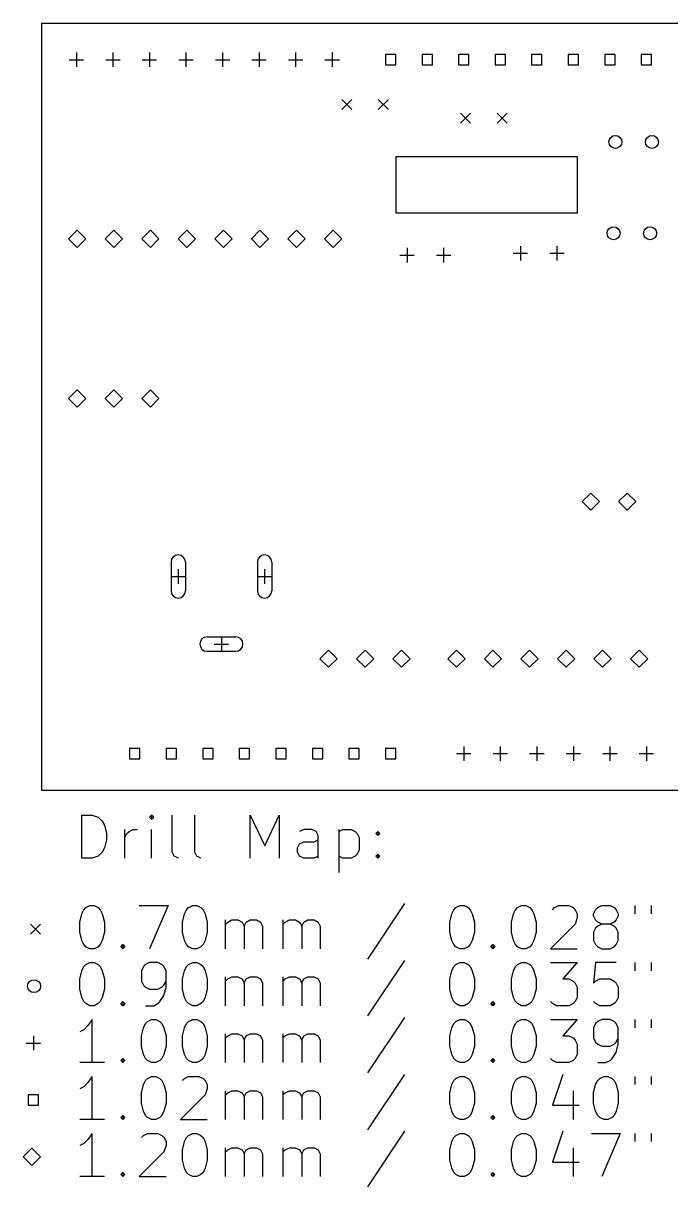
# Model space of a CAD drawing. Extents: x 123.6 to 222.8, y -149.7 to -68.3.
# Drawn here: x 123.6 to 168.6, y -149.3 to -68.3 of the extents above; entities that cross this region are included whole.
import ezdxf

# ---------------------------------------------------------------- set-up
doc = ezdxf.new("R2010")
doc.units = 0
doc.layers.add('BLACK', color=7, linetype='CONTINUOUS')

msp = doc.modelspace()

# ---------------------------------------------------------------- linework, layer by layer
at = {"layer": 'BLACK', "linetype": 'CONTINUOUS'}
for p, q in [((124.841, -68.326), (222.758, -68.326)), ((124.841, -68.326), (124.841, -121.666)), ((127.254, -70.366), (127.254, -71.366)), ((129.794, -70.366), (129.794, -71.366)), ((132.334, -70.366), (132.334, -71.366)), ((134.874, -70.366), (134.874, -71.366)), ((137.414, -70.366), (137.414, -71.366)), ((139.954, -70.366), (139.954, -71.366)), ((142.494, -70.366), (142.494, -71.366)), ((145.034, -70.366), (145.034, -71.366)), ((126.754, -70.866), (127.754, -70.866)), ((129.294, -70.866), (130.294, -70.866)), ((131.834, -70.866), (132.834, -70.866)), ((134.374, -70.866), (135.374, -70.866)), ((136.914, -70.866), (137.914, -70.866)), ((139.454, -70.866), (140.454, -70.866)), ((141.994, -70.866), (142.994, -70.866)), ((144.534, -70.866), (145.534, -70.866)), ((149.457, -70.5068), (148.739, -70.5068)), ((148.739, -70.5068), (148.739, -71.2252)), ((149.457, -71.2252), (149.457, -70.5068)), ((151.997, -70.5068), (151.279, -70.5068)), ((151.279, -70.5068), (151.279, -71.2252)), ((151.997, -71.2252), (151.997, -70.5068)), ((154.537, -70.5068), (153.819, -70.5068)), ((153.819, -70.5068), (153.819, -71.2252)), ((154.537, -71.2252), (154.537, -70.5068)), ((157.077, -70.5068), (156.359, -70.5068)), ((156.359, -70.5068), (156.359, -71.2252)), ((157.077, -71.2252), (157.077, -70.5068)), ((159.617, -70.5068), (158.899, -70.5068)), ((158.899, -70.5068), (158.899, -71.2252)), ((159.617, -71.2252), (159.617, -70.5068)), ((162.157, -70.5068), (161.439, -70.5068)), ((161.439, -70.5068), (161.439, -71.2252)), ((162.157, -71.2252), (162.157, -70.5068)), ((164.697, -70.5068), (163.979, -70.5068)), ((163.979, -70.5068), (163.979, -71.2252)), ((164.697, -71.2252), (164.697, -70.5068)), ((167.237, -70.5068), (166.519, -70.5068)), ((166.519, -70.5068), (166.519, -71.2252)), ((167.237, -71.2252), (167.237, -70.5068)), ((148.739, -71.2252), (149.457, -71.2252)), ((151.279, -71.2252), (151.997, -71.2252)), ((153.819, -71.2252), (154.537, -71.2252)), ((156.359, -71.2252), (157.077, -71.2252)), ((158.899, -71.2252), (159.617, -71.2252)), ((161.439, -71.2252), (162.157, -71.2252)), ((163.979, -71.2252), (164.697, -71.2252)), ((166.519, -71.2252), (167.237, -71.2252)), ((145.7, -73.6275), (146.4, -74.3275)), ((146.4, -73.6275), (145.7, -74.3275)), ((148.24, -73.6275), (148.94, -74.3275)), ((148.94, -73.6275), (148.24, -74.3275)), ((153.955, -74.58), (154.655, -75.28)), ((154.655, -74.58), (153.955, -75.28)), ((156.495, -74.58), (157.195, -75.28)), ((157.195, -74.58), (156.495, -75.28)), ((149.479, -77.597), (149.606, -77.597)), ((149.479, -81.534), (149.479, -77.597)), ((149.606, -77.597), (162.052, -77.597)), ((162.052, -77.597), (162.052, -81.534)), ((162.052, -81.534), (149.479, -81.534)), ((127.318, -82.712), (126.718, -83.312)), ((126.718, -83.312), (127.318, -83.912)), ((127.918, -83.312), (127.318, -82.712)), ((127.318, -83.912), (127.918, -83.312)), ((129.858, -82.712), (129.258, -83.312)), ((129.258, -83.312), (129.858, -83.912)), ((130.458, -83.312), (129.858, -82.712)), ((129.858, -83.912), (130.458, -83.312)), ((132.398, -82.712), (131.798, -83.312)), ((131.798, -83.312), (132.398, -83.912)), ((132.998, -83.312), (132.398, -82.712)), ((132.398, -83.912), (132.998, -83.312)), ((134.938, -82.712), (134.338, -83.312)), ((134.338, -83.312), (134.938, -83.912)), ((135.538, -83.312), (134.938, -82.712)), ((134.938, -83.912), (135.538, -83.312)), ((137.478, -82.712), (136.878, -83.312)), ((136.878, -83.312), (137.478, -83.912)), ((138.078, -83.312), (137.478, -82.712)), ((137.478, -83.912), (138.078, -83.312)), ((140.018, -82.712), (139.418, -83.312)), ((139.418, -83.312), (140.018, -83.912)), ((140.618, -83.312), (140.018, -82.712)), ((140.018, -83.912), (140.618, -83.312)), ((142.558, -82.712), (141.958, -83.312)), ((141.958, -83.312), (142.558, -83.912)), ((143.158, -83.312), (142.558, -82.712)), ((142.558, -83.912), (143.158, -83.312)), ((145.098, -82.712), (144.498, -83.312)), ((144.498, -83.312), (145.098, -83.912)), ((145.698, -83.312), (145.098, -82.712)), ((145.098, -83.912), (145.698, -83.312)), ((150.241, -83.955), (150.241, -84.955)), ((152.781, -83.955), (152.781, -84.955)), ((158.115, -83.828), (158.115, -84.828)), ((160.655, -83.828), (160.655, -84.828)), ((149.741, -84.455), (150.741, -84.455)), ((152.281, -84.455), (153.281, -84.455)), ((157.615, -84.328), (158.615, -84.328)), ((160.155, -84.328), (161.155, -84.328)), ((127.318, -93.8245), (126.718, -94.4245)), ((127.918, -94.4245), (127.318, -93.8245)), ((129.858, -93.8245), (129.258, -94.4245)), ((130.458, -94.4245), (129.858, -93.8245)), ((132.398, -93.8245), (131.798, -94.4245)), ((132.998, -94.4245), (132.398, -93.8245)), ((126.718, -94.4245), (127.318, -95.0245)), ((127.318, -95.0245), (127.918, -94.4245)), ((129.258, -94.4245), (129.858, -95.0245)), ((129.858, -95.0245), (130.458, -94.4245)), ((131.798, -94.4245), (132.398, -95.0245)), ((132.398, -95.0245), (132.998, -94.4245)), ((163.004, -101), (162.404, -101.6)), ((163.604, -101.6), (163.004, -101)), ((165.544, -101), (164.944, -101.6)), ((166.144, -101.6), (165.544, -101)), ((162.404, -101.6), (163.004, -102.2)), ((163.004, -102.2), (163.604, -101.6)), ((164.944, -101.6), (165.544, -102.2)), ((165.544, -102.2), (166.144, -101.6)), ((133.835, -105.807), (133.835, -107.807)), ((134.835, -105.807), (134.835, -107.807)), ((139.835, -105.807), (139.835, -107.807)), ((140.835, -105.807), (140.835, -107.807)), ((133.835, -106.807), (134.835, -106.807)), ((134.335, -106.307), (134.335, -107.307)), ((139.835, -106.807), (140.835, -106.807)), ((140.335, -106.307), (140.335, -107.307)), ((136.335, -111.007), (138.335, -111.007)), ((136.835, -111.507), (137.835, -111.507)), ((137.335, -111.007), (137.335, -112.007)), ((136.335, -112.007), (138.335, -112.007)), ((144.78, -111.922), (144.18, -112.522)), ((145.38, -112.522), (144.78, -111.922)), ((147.32, -111.922), (146.72, -112.522)), ((147.92, -112.522), (147.32, -111.922)), ((149.86, -111.922), (149.26, -112.522)), ((150.46, -112.522), (149.86, -111.922)), ((153.67, -111.922), (153.07, -112.522)), ((154.27, -112.522), (153.67, -111.922)), ((156.21, -111.922), (155.61, -112.522)), ((156.81, -112.522), (156.21, -111.922)), ((158.75, -111.922), (158.15, -112.522)), ((159.35, -112.522), (158.75, -111.922)), ((161.29, -111.922), (160.69, -112.522)), ((161.89, -112.522), (161.29, -111.922)), ((163.83, -111.922), (163.23, -112.522)), ((164.43, -112.522), (163.83, -111.922)), ((166.37, -111.922), (165.77, -112.522)), ((166.97, -112.522), (166.37, -111.922)), ((144.18, -112.522), (144.78, -113.122)), ((144.78, -113.122), (145.38, -112.522)), ((146.72, -112.522), (147.32, -113.122)), ((147.32, -113.122), (147.92, -112.522)), ((149.26, -112.522), (149.86, -113.122)), ((149.86, -113.122), (150.46, -112.522)), ((153.07, -112.522), (153.67, -113.122)), ((153.67, -113.122), (154.27, -112.522)), ((155.61, -112.522), (156.21, -113.122)), ((156.21, -113.122), (156.81, -112.522)), ((158.15, -112.522), (158.75, -113.122)), ((158.75, -113.122), (159.35, -112.522)), ((160.69, -112.522), (161.29, -113.122)), ((161.29, -113.122), (161.89, -112.522)), ((163.23, -112.522), (163.83, -113.122)), ((163.83, -113.122), (164.43, -112.522)), ((165.77, -112.522), (166.37, -113.122)), ((166.37, -113.122), (166.97, -112.522)), ((131.677, -118.767), (130.959, -118.767)), ((130.959, -118.767), (130.959, -119.485)), ((131.677, -119.485), (131.677, -118.767)), ((134.217, -118.767), (133.499, -118.767)), ((133.499, -118.767), (133.499, -119.485)), ((134.217, -119.485), (134.217, -118.767)), ((136.757, -118.767), (136.039, -118.767)), ((136.039, -118.767), (136.039, -119.485)), ((136.757, -119.485), (136.757, -118.767)), ((139.297, -118.767), (138.579, -118.767)), ((138.579, -118.767), (138.579, -119.485)), ((139.297, -119.485), (139.297, -118.767)), ((141.837, -118.767), (141.119, -118.767)), ((141.119, -118.767), (141.119, -119.485)), ((141.837, -119.485), (141.837, -118.767)), ((144.377, -118.767), (143.659, -118.767)), ((143.659, -118.767), (143.659, -119.485)), ((144.377, -119.485), (144.377, -118.767)), ((146.917, -118.767), (146.199, -118.767)), ((146.199, -118.767), (146.199, -119.485)), ((146.917, -119.485), (146.917, -118.767)), ((149.457, -118.767), (148.739, -118.767)), ((148.739, -118.767), (148.739, -119.485)), ((149.457, -119.485), (149.457, -118.767)), ((154.178, -118.626), (154.178, -119.626)), ((156.718, -118.626), (156.718, -119.626)), ((159.258, -118.626), (159.258, -119.626)), ((161.798, -118.626), (161.798, -119.626)), ((164.338, -118.626), (164.338, -119.626)), ((166.878, -118.626), (166.878, -119.626)), ((130.959, -119.485), (131.677, -119.485)), ((133.499, -119.485), (134.217, -119.485)), ((136.039, -119.485), (136.757, -119.485)), ((138.579, -119.485), (139.297, -119.485)), ((141.119, -119.485), (141.837, -119.485)), ((143.659, -119.485), (144.377, -119.485)), ((146.199, -119.485), (146.917, -119.485)), ((148.739, -119.485), (149.457, -119.485)), ((153.678, -119.126), (154.678, -119.126)), ((156.218, -119.126), (157.218, -119.126)), ((158.758, -119.126), (159.758, -119.126)), ((161.298, -119.126), (162.298, -119.126)), ((163.838, -119.126), (164.838, -119.126)), ((166.378, -119.126), (167.378, -119.126)), ((124.841, -121.666), (222.631, -121.666)), ((127.63, -126.398), (127.63, -123.398)), ((127.63, -123.398), (128.345, -123.398)), ((128.345, -123.398), (128.773, -123.541)), ((128.773, -123.541), (129.059, -123.827)), ((132.487, -123.398), (132.345, -123.541)), ((132.345, -123.541), (132.487, -123.684)), ((132.63, -123.541), (132.487, -123.398)), ((132.487, -123.398), (132.487, -123.684)), ((132.487, -123.684), (132.63, -123.541)), ((133.916, -125.97), (133.916, -123.398)), ((135.487, -125.97), (135.487, -123.398)), ((139.345, -126.398), (139.345, -123.398)), ((139.345, -123.398), (140.345, -125.541)), ((140.345, -125.541), (141.345, -123.398)), ((141.345, -123.398), (141.345, -126.398)), ((129.059, -123.827), (129.202, -124.112)), ((129.202, -124.112), (129.345, -124.684)), ((130.63, -126.398), (130.63, -124.398)), ((130.773, -124.684), (130.916, -124.541)), ((130.916, -124.541), (131.202, -124.398)), ((131.202, -124.398), (131.487, -124.398)), ((132.487, -126.398), (132.487, -124.398)), ((143.059, -124.398), (142.773, -124.541)), ((143.63, -124.398), (143.059, -124.398)), ((143.916, -124.541), (143.63, -124.398)), ((144.059, -124.827), (143.916, -124.541)), ((145.487, -124.398), (145.487, -127.398)), ((145.487, -124.541), (145.773, -124.398)), ((145.773, -124.398), (146.345, -124.398)), ((146.345, -124.398), (146.63, -124.541)), ((146.63, -124.541), (146.773, -124.684)), ((148.059, -124.684), (148.202, -124.541)), ((148.202, -124.541), (148.345, -124.684)), ((148.202, -124.541), (148.202, -124.827)), ((129.345, -125.112), (129.202, -125.684)), ((129.345, -124.684), (129.345, -125.112)), ((130.63, -124.97), (130.773, -124.684)), ((142.63, -125.684), (142.773, -125.398)), ((142.773, -125.398), (143.059, -125.255)), ((143.059, -125.255), (143.773, -125.255)), ((143.773, -125.255), (144.059, -125.112)), ((144.059, -126.398), (144.059, -124.827)), ((146.773, -124.684), (146.916, -124.97)), ((146.916, -124.97), (146.916, -125.827)), ((148.202, -124.827), (148.059, -124.684)), ((148.345, -124.684), (148.202, -124.827)), ((129.059, -125.97), (128.773, -126.255)), ((129.202, -125.684), (129.059, -125.97)), ((134.059, -126.255), (133.916, -125.97)), ((135.63, -126.255), (135.487, -125.97)), ((142.63, -125.97), (142.63, -125.684)), ((142.773, -126.255), (142.63, -125.97)), ((146.773, -126.112), (146.63, -126.255)), ((146.916, -125.827), (146.773, -126.112)), ((148.059, -126.255), (148.202, -126.112)), ((148.202, -126.112), (148.345, -126.255)), ((148.202, -126.112), (148.202, -126.398)), ((128.345, -126.398), (127.63, -126.398)), ((128.773, -126.255), (128.345, -126.398)), ((134.345, -126.398), (134.059, -126.255)), ((135.916, -126.398), (135.63, -126.255)), ((143.059, -126.398), (142.773, -126.255)), ((143.773, -126.398), (143.059, -126.398)), ((144.059, -126.255), (143.773, -126.398)), ((145.773, -126.398), (145.487, -126.255)), ((146.345, -126.398), (145.773, -126.398)), ((146.63, -126.255), (146.345, -126.398)), ((148.202, -126.398), (148.059, -126.255)), ((148.345, -126.255), (148.202, -126.398)), ((127.487, -130.841), (127.63, -130.27)), ((127.63, -130.27), (127.773, -129.984)), ((127.773, -129.984), (127.916, -129.841)), ((127.916, -129.841), (128.202, -129.698)), ((128.202, -129.698), (128.487, -129.698)), ((128.487, -129.698), (128.773, -129.841)), ((128.773, -129.841), (128.916, -129.984)), ((128.916, -129.984), (129.059, -130.27)), ((129.059, -130.27), (129.202, -130.841)), ((131.63, -129.698), (133.63, -129.698)), ((133.63, -129.698), (132.345, -132.698)), ((134.63, -130.841), (134.773, -130.27)), ((134.773, -130.27), (134.916, -129.984)), ((134.916, -129.984), (135.059, -129.841)), ((135.059, -129.841), (135.345, -129.698)), ((135.345, -129.698), (135.63, -129.698)), ((135.63, -129.698), (135.916, -129.841)), ((135.916, -129.841), (136.059, -129.984)), ((136.059, -129.984), (136.202, -130.27)), ((136.202, -130.27), (136.345, -130.841)), ((150.059, -129.555), (147.487, -133.412)), ((153.202, -130.841), (153.345, -130.27)), ((153.345, -130.27), (153.487, -129.984)), ((153.487, -129.984), (153.63, -129.841)), ((153.63, -129.841), (153.916, -129.698)), ((153.916, -129.698), (154.202, -129.698)), ((154.202, -129.698), (154.487, -129.841)), ((154.487, -129.841), (154.63, -129.984)), ((154.63, -129.984), (154.773, -130.27)), ((154.773, -130.27), (154.916, -130.841)), ((157.487, -130.841), (157.63, -130.27)), ((157.63, -130.27), (157.773, -129.984)), ((157.773, -129.984), (157.916, -129.841)), ((157.916, -129.841), (158.202, -129.698)), ((158.202, -129.698), (158.487, -129.698)), ((158.487, -129.698), (158.773, -129.841)), ((158.773, -129.841), (158.916, -129.984)), ((158.916, -129.984), (159.059, -130.27)), ((159.059, -130.27), (159.202, -130.841)), ((160.345, -129.984), (160.487, -129.841)), ((160.487, -129.841), (160.773, -129.698)), ((160.773, -129.698), (161.487, -129.698)), ((161.487, -129.698), (161.773, -129.841)), ((161.773, -129.841), (161.916, -129.984)), ((161.916, -129.984), (162.059, -130.27)), ((162.059, -130.27), (162.059, -130.555)), ((163.202, -130.27), (163.345, -129.984)), ((163.202, -130.412), (163.202, -130.27)), ((163.345, -129.984), (163.487, -129.841)), ((163.487, -129.841), (163.773, -129.698)), ((163.773, -129.698), (164.345, -129.698)), ((164.345, -129.698), (164.63, -129.841)), ((164.63, -129.841), (164.773, -129.984)), ((164.773, -129.984), (164.916, -130.27)), ((164.916, -130.27), (164.916, -130.412)), ((166.059, -129.698), (166.059, -130.27)), ((167.202, -129.698), (167.202, -130.27)), ((124.066, -130.991), (124.766, -131.691)), ((124.766, -130.991), (124.066, -131.691)), ((127.487, -131.555), (127.487, -130.841)), ((129.202, -130.841), (129.202, -131.555)), ((134.63, -131.555), (134.63, -130.841)), ((136.345, -130.841), (136.345, -131.555)), ((137.63, -132.698), (137.63, -130.698)), ((137.63, -130.984), (137.773, -130.841)), ((137.773, -130.841), (138.059, -130.698)), ((138.059, -130.698), (138.487, -130.698)), ((138.487, -130.698), (138.773, -130.841)), ((138.773, -130.841), (138.916, -131.127)), ((138.916, -131.127), (139.059, -130.841)), ((139.059, -130.841), (139.345, -130.698)), ((139.345, -130.698), (139.773, -130.698)), ((139.773, -130.698), (140.059, -130.841)), ((140.059, -130.841), (140.202, -131.127)), ((141.63, -132.698), (141.63, -130.698)), ((141.63, -130.984), (141.773, -130.841)), ((141.773, -130.841), (142.059, -130.698)), ((142.059, -130.698), (142.487, -130.698)), ((142.487, -130.698), (142.773, -130.841)), ((142.773, -130.841), (142.916, -131.127)), ((142.916, -131.127), (143.059, -130.841)), ((143.059, -130.841), (143.345, -130.698)), ((143.345, -130.698), (143.773, -130.698)), ((143.773, -130.698), (144.059, -130.841)), ((144.059, -130.841), (144.202, -131.127)), ((153.202, -131.555), (153.202, -130.841)), ((154.916, -130.841), (154.916, -131.555)), ((157.487, -131.555), (157.487, -130.841)), ((159.202, -130.841), (159.202, -131.555)), ((161.916, -130.984), (160.202, -132.698)), ((162.059, -130.555), (161.916, -130.984)), ((163.345, -130.698), (163.202, -130.412)), ((163.487, -130.841), (163.345, -130.698)), ((163.773, -130.984), (163.487, -130.841)), ((163.773, -130.984), (163.487, -131.127)), ((164.345, -130.984), (163.773, -130.984)), ((164.63, -130.841), (164.345, -130.984)), ((164.63, -131.127), (164.345, -130.984)), ((164.773, -130.698), (164.63, -130.841)), ((164.916, -130.412), (164.773, -130.698)), ((127.63, -132.127), (127.487, -131.555)), ((129.202, -131.555), (129.059, -132.127)), ((134.773, -132.127), (134.63, -131.555)), ((136.345, -131.555), (136.202, -132.127)), ((138.916, -131.127), (138.916, -132.698)), ((140.202, -131.127), (140.202, -132.698)), ((142.916, -131.127), (142.916, -132.698)), ((144.202, -131.127), (144.202, -132.698)), ((153.345, -132.127), (153.202, -131.555)), ((154.916, -131.555), (154.773, -132.127)), ((157.63, -132.127), (157.487, -131.555)), ((159.202, -131.555), (159.059, -132.127)), ((163.345, -131.27), (163.202, -131.555)), ((163.202, -131.555), (163.202, -132.127)), ((163.487, -131.127), (163.345, -131.27)), ((164.773, -131.27), (164.63, -131.127)), ((164.916, -131.555), (164.773, -131.27)), ((164.916, -132.127), (164.916, -131.555)), ((127.773, -132.412), (127.63, -132.127)), ((127.916, -132.555), (127.773, -132.412)), ((128.202, -132.698), (127.916, -132.555)), ((128.487, -132.698), (128.202, -132.698)), ((128.773, -132.555), (128.487, -132.698)), ((128.916, -132.412), (128.773, -132.555)), ((129.059, -132.127), (128.916, -132.412)), ((130.345, -132.555), (130.487, -132.412)), ((130.487, -132.698), (130.345, -132.555)), ((130.487, -132.412), (130.63, -132.555)), ((130.487, -132.412), (130.487, -132.698)), ((130.63, -132.555), (130.487, -132.698)), ((134.916, -132.412), (134.773, -132.127)), ((135.059, -132.555), (134.916, -132.412)), ((135.345, -132.698), (135.059, -132.555)), ((135.63, -132.698), (135.345, -132.698)), ((135.916, -132.555), (135.63, -132.698)), ((136.059, -132.412), (135.916, -132.555)), ((136.202, -132.127), (136.059, -132.412)), ((153.487, -132.412), (153.345, -132.127)), ((153.63, -132.555), (153.487, -132.412)), ((153.916, -132.698), (153.63, -132.555)), ((154.202, -132.698), (153.916, -132.698)), ((154.487, -132.555), (154.202, -132.698)), ((154.63, -132.412), (154.487, -132.555)), ((154.773, -132.127), (154.63, -132.412)), ((156.059, -132.555), (156.202, -132.412)), ((156.202, -132.698), (156.059, -132.555)), ((156.202, -132.412), (156.345, -132.555)), ((156.202, -132.412), (156.202, -132.698)), ((156.345, -132.555), (156.202, -132.698)), ((157.773, -132.412), (157.63, -132.127)), ((157.916, -132.555), (157.773, -132.412)), ((158.202, -132.698), (157.916, -132.555)), ((158.487, -132.698), (158.202, -132.698)), ((158.773, -132.555), (158.487, -132.698)), ((158.916, -132.412), (158.773, -132.555)), ((159.059, -132.127), (158.916, -132.412)), ((160.202, -132.698), (162.059, -132.698)), ((163.202, -132.127), (163.345, -132.412)), ((163.345, -132.412), (163.487, -132.555)), ((163.487, -132.555), (163.773, -132.698)), ((163.773, -132.698), (164.345, -132.698)), ((164.345, -132.698), (164.63, -132.555)), ((164.63, -132.555), (164.773, -132.412)), ((164.773, -132.412), (164.916, -132.127)), ((150.059, -133.515), (147.487, -137.372)), ((127.487, -134.801), (127.63, -134.23)), ((127.63, -134.23), (127.773, -133.944)), ((127.773, -133.944), (127.916, -133.801)), ((127.916, -133.801), (128.202, -133.658)), ((128.202, -133.658), (128.487, -133.658)), ((128.487, -133.658), (128.773, -133.801)), ((128.773, -133.801), (128.916, -133.944)), ((128.916, -133.944), (129.059, -134.23)), ((129.059, -134.23), (129.202, -134.801)), ((131.916, -133.944), (131.773, -134.23)), ((131.773, -134.23), (131.773, -134.944)), ((132.059, -133.801), (131.916, -133.944)), ((132.345, -133.658), (132.059, -133.801)), ((132.916, -133.658), (132.345, -133.658)), ((133.202, -133.801), (132.916, -133.658)), ((133.345, -133.944), (133.202, -133.801)), ((133.487, -134.23), (133.345, -133.944)), ((133.487, -135.372), (133.487, -134.23)), ((134.63, -134.801), (134.773, -134.23)), ((134.773, -134.23), (134.916, -133.944)), ((134.916, -133.944), (135.059, -133.801)), ((135.059, -133.801), (135.345, -133.658)), ((135.345, -133.658), (135.63, -133.658)), ((135.63, -133.658), (135.916, -133.801)), ((135.916, -133.801), (136.059, -133.944)), ((136.059, -133.944), (136.202, -134.23)), ((136.202, -134.23), (136.345, -134.801)), ((153.202, -134.801), (153.345, -134.23)), ((153.345, -134.23), (153.487, -133.944)), ((153.487, -133.944), (153.63, -133.801)), ((153.63, -133.801), (153.916, -133.658)), ((153.916, -133.658), (154.202, -133.658)), ((154.202, -133.658), (154.487, -133.801)), ((154.487, -133.801), (154.63, -133.944)), ((154.63, -133.944), (154.773, -134.23)), ((154.773, -134.23), (154.916, -134.801)), ((157.487, -134.801), (157.63, -134.23)), ((157.63, -134.23), (157.773, -133.944)), ((157.773, -133.944), (157.916, -133.801)), ((157.916, -133.801), (158.202, -133.658)), ((158.202, -133.658), (158.487, -133.658)), ((158.487, -133.658), (158.773, -133.801)), ((158.773, -133.801), (158.916, -133.944)), ((158.916, -133.944), (159.059, -134.23)), ((159.059, -134.23), (159.202, -134.801)), ((160.202, -133.658), (162.059, -133.658)), ((162.059, -133.658), (161.059, -134.801)), ((163.345, -133.658), (163.202, -135.087)), ((164.773, -133.658), (163.345, -133.658)), ((166.059, -133.658), (166.059, -134.23)), ((167.202, -133.658), (167.202, -134.23)), ((127.487, -135.515), (127.487, -134.801)), ((129.202, -134.801), (129.202, -135.515)), ((131.773, -134.944), (131.916, -135.23)), ((133.345, -135.23), (133.487, -134.944)), ((134.63, -135.515), (134.63, -134.801)), ((136.345, -134.801), (136.345, -135.515)), ((137.63, -136.658), (137.63, -134.658)), ((137.63, -134.944), (137.773, -134.801)), ((137.773, -134.801), (138.059, -134.658)), ((138.059, -134.658), (138.487, -134.658)), ((138.487, -134.658), (138.773, -134.801)), ((138.773, -134.801), (138.916, -135.087)), ((138.916, -135.087), (139.059, -134.801)), ((138.916, -135.087), (138.916, -136.658)), ((139.059, -134.801), (139.345, -134.658)), ((139.345, -134.658), (139.773, -134.658)), ((139.773, -134.658), (140.059, -134.801)), ((140.059, -134.801), (140.202, -135.087)), ((140.202, -135.087), (140.202, -136.658)), ((141.63, -136.658), (141.63, -134.658)), ((141.63, -134.944), (141.773, -134.801)), ((141.773, -134.801), (142.059, -134.658)), ((142.059, -134.658), (142.487, -134.658)), ((142.487, -134.658), (142.773, -134.801)), ((142.773, -134.801), (142.916, -135.087)), ((142.916, -135.087), (143.059, -134.801)), ((142.916, -135.087), (142.916, -136.658)), ((143.059, -134.801), (143.345, -134.658)), ((143.345, -134.658), (143.773, -134.658)), ((143.773, -134.658), (144.059, -134.801)), ((144.059, -134.801), (144.202, -135.087)), ((144.202, -135.087), (144.202, -136.658)), ((153.202, -135.515), (153.202, -134.801)), ((154.916, -134.801), (154.916, -135.515)), ((157.487, -135.515), (157.487, -134.801)), ((159.202, -134.801), (159.202, -135.515)), ((161.059, -134.801), (161.487, -134.801)), ((161.487, -134.801), (161.773, -134.944)), ((161.773, -134.944), (161.916, -135.087)), ((161.916, -135.087), (162.059, -135.372)), ((163.202, -135.087), (163.345, -134.944)), ((163.345, -134.944), (163.63, -134.801)), ((163.63, -134.801), (164.345, -134.801)), ((164.345, -134.801), (164.63, -134.944)), ((164.63, -134.944), (164.773, -135.087)), ((164.773, -135.087), (164.916, -135.372)), ((127.63, -136.087), (127.487, -135.515)), ((129.202, -135.515), (129.059, -136.087)), ((131.916, -135.23), (132.059, -135.372)), ((132.059, -135.372), (132.345, -135.515)), ((132.345, -135.515), (132.916, -135.515)), ((132.916, -135.515), (133.202, -135.372)), ((133.059, -136.372), (133.345, -135.944)), ((133.202, -135.372), (133.345, -135.23)), ((133.345, -135.944), (133.487, -135.372)), ((134.773, -136.087), (134.63, -135.515)), ((136.345, -135.515), (136.202, -136.087)), ((153.345, -136.087), (153.202, -135.515)), ((154.916, -135.515), (154.773, -136.087)), ((157.63, -136.087), (157.487, -135.515)), ((159.202, -135.515), (159.059, -136.087)), ((162.059, -135.372), (162.059, -136.087)), ((164.916, -135.372), (164.916, -136.087)), ((127.773, -136.372), (127.63, -136.087)), ((127.916, -136.515), (127.773, -136.372)), ((128.202, -136.658), (127.916, -136.515)), ((128.487, -136.658), (128.202, -136.658)), ((128.773, -136.515), (128.487, -136.658)), ((128.916, -136.372), (128.773, -136.515)), ((129.059, -136.087), (128.916, -136.372)), ((130.345, -136.515), (130.487, -136.372)), ((130.487, -136.658), (130.345, -136.515)), ((130.487, -136.372), (130.63, -136.515)), ((130.487, -136.372), (130.487, -136.658)), ((130.63, -136.515), (130.487, -136.658)), ((132.059, -136.658), (132.63, -136.658)), ((132.63, -136.658), (132.916, -136.515)), ((132.916, -136.515), (133.059, -136.372)), ((134.916, -136.372), (134.773, -136.087)), ((135.059, -136.515), (134.916, -136.372)), ((135.345, -136.658), (135.059, -136.515)), ((135.63, -136.658), (135.345, -136.658)), ((135.916, -136.515), (135.63, -136.658)), ((136.059, -136.372), (135.916, -136.515)), ((136.202, -136.087), (136.059, -136.372)), ((153.487, -136.372), (153.345, -136.087)), ((153.63, -136.515), (153.487, -136.372)), ((153.916, -136.658), (153.63, -136.515)), ((154.202, -136.658), (153.916, -136.658)), ((154.487, -136.515), (154.202, -136.658)), ((154.63, -136.372), (154.487, -136.515)), ((154.773, -136.087), (154.63, -136.372)), ((156.059, -136.515), (156.202, -136.372)), ((156.202, -136.658), (156.059, -136.515)), ((156.202, -136.372), (156.345, -136.515)), ((156.202, -136.372), (156.202, -136.658)), ((156.345, -136.515), (156.202, -136.658)), ((157.773, -136.372), (157.63, -136.087)), ((157.916, -136.515), (157.773, -136.372)), ((158.202, -136.658), (157.916, -136.515)), ((158.487, -136.658), (158.202, -136.658)), ((158.773, -136.515), (158.487, -136.658)), ((158.916, -136.372), (158.773, -136.515)), ((159.059, -136.087), (158.916, -136.372)), ((160.345, -136.515), (160.202, -136.372)), ((160.63, -136.658), (160.345, -136.515)), ((161.487, -136.658), (160.63, -136.658)), ((161.773, -136.515), (161.487, -136.658)), ((161.916, -136.372), (161.773, -136.515)), ((162.059, -136.087), (161.916, -136.372)), ((163.345, -136.515), (163.202, -136.372)), ((163.63, -136.658), (163.345, -136.515)), ((164.345, -136.658), (163.63, -136.658)), ((164.63, -136.515), (164.345, -136.658)), ((164.773, -136.372), (164.63, -136.515)), ((164.916, -136.087), (164.773, -136.372)), ((150.059, -137.475), (147.487, -141.332)), ((127.773, -138.332), (127.487, -138.475)), ((128.059, -138.047), (127.773, -138.332)), ((128.345, -137.618), (128.059, -138.047)), ((128.345, -140.618), (128.345, -137.618)), ((131.773, -138.761), (131.916, -138.19)), ((131.916, -138.19), (132.059, -137.904)), ((132.059, -137.904), (132.202, -137.761)), ((132.202, -137.761), (132.487, -137.618)), ((132.487, -137.618), (132.773, -137.618)), ((132.773, -137.618), (133.059, -137.761)), ((133.059, -137.761), (133.202, -137.904)), ((133.202, -137.904), (133.345, -138.19)), ((133.345, -138.19), (133.487, -138.761)), ((134.63, -138.761), (134.773, -138.19)), ((134.773, -138.19), (134.916, -137.904)), ((134.916, -137.904), (135.059, -137.761)), ((135.059, -137.761), (135.345, -137.618)), ((135.345, -137.618), (135.63, -137.618)), ((135.63, -137.618), (135.916, -137.761)), ((135.916, -137.761), (136.059, -137.904)), ((136.059, -137.904), (136.202, -138.19)), ((136.202, -138.19), (136.345, -138.761)), ((153.202, -138.761), (153.345, -138.19)), ((153.345, -138.19), (153.487, -137.904)), ((153.487, -137.904), (153.63, -137.761)), ((153.63, -137.761), (153.916, -137.618)), ((153.916, -137.618), (154.202, -137.618)), ((154.202, -137.618), (154.487, -137.761)), ((154.487, -137.761), (154.63, -137.904)), ((154.63, -137.904), (154.773, -138.19)), ((154.773, -138.19), (154.916, -138.761)), ((157.487, -138.761), (157.63, -138.19)), ((157.63, -138.19), (157.773, -137.904)), ((157.773, -137.904), (157.916, -137.761)), ((157.916, -137.761), (158.202, -137.618)), ((158.202, -137.618), (158.487, -137.618)), ((158.487, -137.618), (158.773, -137.761)), ((158.773, -137.761), (158.916, -137.904)), ((158.916, -137.904), (159.059, -138.19)), ((159.059, -138.19), (159.202, -138.761)), ((160.202, -137.618), (162.059, -137.618)), ((162.059, -137.618), (161.059, -138.761)), ((163.345, -137.904), (163.202, -138.19)), ((163.202, -138.19), (163.202, -138.904)), ((163.487, -137.761), (163.345, -137.904)), ((163.773, -137.618), (163.487, -137.761)), ((164.345, -137.618), (163.773, -137.618)), ((164.63, -137.761), (164.345, -137.618)), ((164.773, -137.904), (164.63, -137.761)), ((164.916, -138.19), (164.773, -137.904)), ((164.916, -139.332), (164.916, -138.19)), ((166.059, -137.618), (166.059, -138.19)), ((167.202, -137.618), (167.202, -138.19)), ((124.266, -138.761), (124.266, -139.761)), ((131.773, -139.475), (131.773, -138.761)), ((133.487, -138.761), (133.487, -139.475)), ((134.63, -139.475), (134.63, -138.761)), ((136.345, -138.761), (136.345, -139.475)), ((137.63, -140.618), (137.63, -138.618)), ((137.63, -138.904), (137.773, -138.761)), ((137.773, -138.761), (138.059, -138.618)), ((138.059, -138.618), (138.487, -138.618)), ((138.487, -138.618), (138.773, -138.761)), ((138.773, -138.761), (138.916, -139.047)), ((138.916, -139.047), (139.059, -138.761)), ((138.916, -139.047), (138.916, -140.618)), ((139.059, -138.761), (139.345, -138.618)), ((139.345, -138.618), (139.773, -138.618)), ((139.773, -138.618), (140.059, -138.761)), ((140.059, -138.761), (140.202, -139.047)), ((140.202, -139.047), (140.202, -140.618)), ((141.63, -140.618), (141.63, -138.618)), ((141.63, -138.904), (141.773, -138.761)), ((141.773, -138.761), (142.059, -138.618)), ((142.059, -138.618), (142.487, -138.618)), ((142.487, -138.618), (142.773, -138.761)), ((142.773, -138.761), (142.916, -139.047)), ((142.916, -139.047), (143.059, -138.761)), ((142.916, -139.047), (142.916, -140.618)), ((143.059, -138.761), (143.345, -138.618)), ((143.345, -138.618), (143.773, -138.618)), ((143.773, -138.618), (144.059, -138.761)), ((144.059, -138.761), (144.202, -139.047)), ((144.202, -139.047), (144.202, -140.618)), ((153.202, -139.475), (153.202, -138.761)), ((154.916, -138.761), (154.916, -139.475)), ((157.487, -139.475), (157.487, -138.761)), ((159.202, -138.761), (159.202, -139.475)), ((161.059, -138.761), (161.487, -138.761)), ((161.487, -138.761), (161.773, -138.904)), ((161.773, -138.904), (161.916, -139.047)), ((161.916, -139.047), (162.059, -139.332)), ((163.202, -138.904), (163.345, -139.19)), ((163.345, -139.19), (163.487, -139.332)), ((164.63, -139.332), (164.773, -139.19)), ((164.773, -139.19), (164.916, -138.904)), ((123.766, -139.261), (124.766, -139.261)), ((131.916, -140.047), (131.773, -139.475)), ((133.487, -139.475), (133.345, -140.047)), ((134.773, -140.047), (134.63, -139.475)), ((136.345, -139.475), (136.202, -140.047)), ((153.345, -140.047), (153.202, -139.475)), ((154.916, -139.475), (154.773, -140.047)), ((157.63, -140.047), (157.487, -139.475)), ((159.202, -139.475), (159.059, -140.047)), ((162.059, -139.332), (162.059, -140.047)), ((163.487, -139.332), (163.773, -139.475)), ((163.773, -139.475), (164.345, -139.475)), ((164.345, -139.475), (164.63, -139.332)), ((164.487, -140.332), (164.773, -139.904)), ((164.773, -139.904), (164.916, -139.332)), ((129.202, -140.618), (127.487, -140.618)), ((130.345, -140.475), (130.487, -140.332)), ((130.487, -140.618), (130.345, -140.475)), ((130.487, -140.332), (130.63, -140.475)), ((130.487, -140.332), (130.487, -140.618)), ((130.63, -140.475), (130.487, -140.618)), ((132.059, -140.332), (131.916, -140.047)), ((132.202, -140.475), (132.059, -140.332)), ((132.487, -140.618), (132.202, -140.475)), ((132.773, -140.618), (132.487, -140.618)), ((133.059, -140.475), (132.773, -140.618)), ((133.202, -140.332), (133.059, -140.475)), ((133.345, -140.047), (133.202, -140.332)), ((134.916, -140.332), (134.773, -140.047)), ((135.059, -140.475), (134.916, -140.332)), ((135.345, -140.618), (135.059, -140.475)), ((135.63, -140.618), (135.345, -140.618)), ((135.916, -140.475), (135.63, -140.618)), ((136.059, -140.332), (135.916, -140.475)), ((136.202, -140.047), (136.059, -140.332)), ((153.487, -140.332), (153.345, -140.047)), ((153.63, -140.475), (153.487, -140.332)), ((153.916, -140.618), (153.63, -140.475)), ((154.202, -140.618), (153.916, -140.618)), ((154.487, -140.475), (154.202, -140.618)), ((154.63, -140.332), (154.487, -140.475)), ((154.773, -140.047), (154.63, -140.332)), ((156.059, -140.475), (156.202, -140.332)), ((156.202, -140.618), (156.059, -140.475)), ((156.202, -140.332), (156.345, -140.475)), ((156.202, -140.332), (156.202, -140.618)), ((156.345, -140.475), (156.202, -140.618)), ((157.773, -140.332), (157.63, -140.047)), ((157.916, -140.475), (157.773, -140.332)), ((158.202, -140.618), (157.916, -140.475)), ((158.487, -140.618), (158.202, -140.618)), ((158.773, -140.475), (158.487, -140.618)), ((158.916, -140.332), (158.773, -140.475)), ((159.059, -140.047), (158.916, -140.332)), ((160.345, -140.475), (160.202, -140.332)), ((160.63, -140.618), (160.345, -140.475)), ((161.487, -140.618), (160.63, -140.618)), ((161.773, -140.475), (161.487, -140.618)), ((161.916, -140.332), (161.773, -140.475)), ((162.059, -140.047), (161.916, -140.332)), ((163.487, -140.618), (164.059, -140.618)), ((164.059, -140.618), (164.345, -140.475)), ((164.345, -140.475), (164.487, -140.332)), ((128.345, -141.578), (128.059, -142.007)), ((128.345, -144.578), (128.345, -141.578)), ((132.202, -141.721), (132.487, -141.578)), ((132.487, -141.578), (132.773, -141.578)), ((132.773, -141.578), (133.059, -141.721)), ((134.773, -141.721), (135.059, -141.578)), ((135.059, -141.578), (135.773, -141.578)), ((135.773, -141.578), (136.059, -141.721)), ((150.059, -141.435), (147.487, -145.292)), ((153.63, -141.721), (153.916, -141.578)), ((153.916, -141.578), (154.202, -141.578)), ((154.202, -141.578), (154.487, -141.721)), ((157.916, -141.721), (158.202, -141.578)), ((158.202, -141.578), (158.487, -141.578)), ((158.487, -141.578), (158.773, -141.721)), ((161.059, -141.435), (160.345, -143.578)), ((163.63, -141.721), (163.916, -141.578)), ((163.916, -141.578), (164.202, -141.578)), ((164.202, -141.578), (164.487, -141.721)), ((166.059, -141.578), (166.059, -142.15)), ((167.202, -141.578), (167.202, -142.15)), ((127.773, -142.292), (127.487, -142.435)), ((128.059, -142.007), (127.773, -142.292)), ((131.773, -142.721), (131.916, -142.15)), ((131.916, -142.15), (132.059, -141.864)), ((132.059, -141.864), (132.202, -141.721)), ((133.059, -141.721), (133.202, -141.864)), ((133.202, -141.864), (133.345, -142.15)), ((133.345, -142.15), (133.487, -142.721)), ((134.63, -141.864), (134.773, -141.721)), ((136.059, -141.721), (136.202, -141.864)), ((136.202, -141.864), (136.345, -142.15)), ((136.345, -142.15), (136.345, -142.435)), ((153.202, -142.721), (153.345, -142.15)), ((153.345, -142.15), (153.487, -141.864)), ((153.487, -141.864), (153.63, -141.721)), ((154.487, -141.721), (154.63, -141.864)), ((154.63, -141.864), (154.773, -142.15)), ((154.773, -142.15), (154.916, -142.721)), ((157.487, -142.721), (157.63, -142.15)), ((157.63, -142.15), (157.773, -141.864)), ((157.773, -141.864), (157.916, -141.721)), ((158.773, -141.721), (158.916, -141.864)), ((158.916, -141.864), (159.059, -142.15)), ((159.059, -142.15), (159.202, -142.721)), ((163.202, -142.721), (163.345, -142.15)), ((163.345, -142.15), (163.487, -141.864)), ((163.487, -141.864), (163.63, -141.721)), ((164.487, -141.721), (164.63, -141.864)), ((164.63, -141.864), (164.773, -142.15)), ((164.773, -142.15), (164.916, -142.721)), ((124.617, -142.862), (123.899, -142.862)), ((123.899, -142.862), (123.899, -143.58)), ((124.617, -143.58), (124.617, -142.862)), ((131.773, -143.435), (131.773, -142.721)), ((133.487, -142.721), (133.487, -143.435)), ((136.202, -142.864), (134.487, -144.578)), ((136.345, -142.435), (136.202, -142.864)), ((137.63, -144.578), (137.63, -142.578)), ((137.63, -142.864), (137.773, -142.721)), ((137.773, -142.721), (138.059, -142.578)), ((138.059, -142.578), (138.487, -142.578)), ((138.487, -142.578), (138.773, -142.721)), ((138.773, -142.721), (138.916, -143.007)), ((138.916, -143.007), (139.059, -142.721)), ((138.916, -143.007), (138.916, -144.578)), ((139.059, -142.721), (139.345, -142.578)), ((139.345, -142.578), (139.773, -142.578)), ((139.773, -142.578), (140.059, -142.721)), ((140.059, -142.721), (140.202, -143.007)), ((140.202, -143.007), (140.202, -144.578)), ((141.63, -144.578), (141.63, -142.578)), ((141.63, -142.864), (141.773, -142.721)), ((141.773, -142.721), (142.059, -142.578)), ((142.059, -142.578), (142.487, -142.578)), ((142.487, -142.578), (142.773, -142.721)), ((142.773, -142.721), (142.916, -143.007)), ((142.916, -143.007), (143.059, -142.721)), ((142.916, -143.007), (142.916, -144.578)), ((143.059, -142.721), (143.345, -142.578)), ((143.345, -142.578), (143.773, -142.578)), ((143.773, -142.578), (144.059, -142.721)), ((144.059, -142.721), (144.202, -143.007)), ((144.202, -143.007), (144.202, -144.578)), ((153.202, -143.435), (153.202, -142.721)), ((154.916, -142.721), (154.916, -143.435)), ((157.487, -143.435), (157.487, -142.721)), ((159.202, -142.721), (159.202, -143.435)), ((161.773, -142.578), (161.773, -144.578)), ((163.202, -143.435), (163.202, -142.721)), ((164.916, -142.721), (164.916, -143.435)), ((123.899, -143.58), (124.617, -143.58)), ((131.916, -144.007), (131.773, -143.435)), ((132.059, -144.292), (131.916, -144.007)), ((133.345, -144.007), (133.202, -144.292)), ((133.487, -143.435), (133.345, -144.007)), ((153.345, -144.007), (153.202, -143.435)), ((153.487, -144.292), (153.345, -144.007)), ((154.773, -144.007), (154.63, -144.292)), ((154.916, -143.435), (154.773, -144.007)), ((157.63, -144.007), (157.487, -143.435)), ((157.773, -144.292), (157.63, -144.007)), ((159.059, -144.007), (158.916, -144.292)), ((159.202, -143.435), (159.059, -144.007)), ((160.345, -143.578), (162.202, -143.578)), ((163.345, -144.007), (163.202, -143.435)), ((163.487, -144.292), (163.345, -144.007)), ((164.773, -144.007), (164.63, -144.292)), ((164.916, -143.435), (164.773, -144.007)), ((129.202, -144.578), (127.487, -144.578)), ((130.345, -144.435), (130.487, -144.292)), ((130.487, -144.578), (130.345, -144.435)), ((130.487, -144.292), (130.63, -144.435)), ((130.487, -144.292), (130.487, -144.578)), ((130.63, -144.435), (130.487, -144.578)), ((132.202, -144.435), (132.059, -144.292)), ((132.487, -144.578), (132.202, -144.435)), ((132.773, -144.578), (132.487, -144.578)), ((133.059, -144.435), (132.773, -144.578)), ((133.202, -144.292), (133.059, -144.435)), ((134.487, -144.578), (136.345, -144.578)), ((153.63, -144.435), (153.487, -144.292)), ((153.916, -144.578), (153.63, -144.435)), ((154.202, -144.578), (153.916, -144.578)), ((154.487, -144.435), (154.202, -144.578)), ((154.63, -144.292), (154.487, -144.435)), ((156.059, -144.435), (156.202, -144.292)), ((156.202, -144.578), (156.059, -144.435)), ((156.202, -144.292), (156.345, -144.435)), ((156.202, -144.292), (156.202, -144.578)), ((156.345, -144.435), (156.202, -144.578)), ((157.916, -144.435), (157.773, -144.292)), ((158.202, -144.578), (157.916, -144.435)), ((158.487, -144.578), (158.202, -144.578)), ((158.773, -144.435), (158.487, -144.578)), ((158.916, -144.292), (158.773, -144.435)), ((163.63, -144.435), (163.487, -144.292)), ((163.916, -144.578), (163.63, -144.435)), ((164.202, -144.578), (163.916, -144.578)), ((164.487, -144.435), (164.202, -144.578)), ((164.63, -144.292), (164.487, -144.435)), ((128.345, -145.538), (128.059, -145.967)), ((128.345, -148.538), (128.345, -145.538)), ((131.916, -145.681), (132.202, -145.538)), ((132.202, -145.538), (132.916, -145.538)), ((132.916, -145.538), (133.202, -145.681)), ((135.059, -145.681), (135.345, -145.538)), ((135.345, -145.538), (135.63, -145.538)), ((135.63, -145.538), (135.916, -145.681)), ((150.059, -145.395), (147.487, -149.252)), ((153.63, -145.681), (153.916, -145.538)), ((153.916, -145.538), (154.202, -145.538)), ((154.202, -145.538), (154.487, -145.681)), ((157.916, -145.681), (158.202, -145.538)), ((158.202, -145.538), (158.487, -145.538)), ((158.487, -145.538), (158.773, -145.681)), ((161.059, -145.395), (160.345, -147.538)), ((163.059, -145.538), (165.059, -145.538)), ((165.059, -145.538), (163.773, -148.538)), ((166.059, -145.538), (166.059, -146.11)), ((167.202, -145.538), (167.202, -146.11)), ((127.773, -146.252), (127.487, -146.395)), ((128.059, -145.967), (127.773, -146.252)), ((131.773, -145.824), (131.916, -145.681)), ((133.202, -145.681), (133.345, -145.824)), ((133.345, -145.824), (133.487, -146.11)), ((133.487, -146.395), (133.345, -146.824)), ((133.487, -146.11), (133.487, -146.395)), ((134.63, -146.681), (134.773, -146.11)), ((134.773, -146.11), (134.916, -145.824)), ((134.916, -145.824), (135.059, -145.681)), ((135.916, -145.681), (136.059, -145.824)), ((136.059, -145.824), (136.202, -146.11)), ((136.202, -146.11), (136.345, -146.681)), ((153.202, -146.681), (153.345, -146.11)), ((153.345, -146.11), (153.487, -145.824)), ((153.487, -145.824), (153.63, -145.681)), ((154.487, -145.681), (154.63, -145.824)), ((154.63, -145.824), (154.773, -146.11)), ((154.773, -146.11), (154.916, -146.681)), ((157.487, -146.681), (157.63, -146.11)), ((157.63, -146.11), (157.773, -145.824)), ((157.773, -145.824), (157.916, -145.681)), ((158.773, -145.681), (158.916, -145.824)), ((158.916, -145.824), (159.059, -146.11)), ((159.059, -146.11), (159.202, -146.681)), ((124.166, -146.581), (123.566, -147.181)), ((123.566, -147.181), (124.166, -147.781)), ((124.766, -147.181), (124.166, -146.581)), ((124.166, -147.781), (124.766, -147.181)), ((133.345, -146.824), (131.63, -148.538)), ((134.63, -147.395), (134.63, -146.681)), ((136.345, -146.681), (136.345, -147.395)), ((137.63, -148.538), (137.63, -146.538)), ((137.63, -146.824), (137.773, -146.681)), ((137.773, -146.681), (138.059, -146.538)), ((138.059, -146.538), (138.487, -146.538)), ((138.487, -146.538), (138.773, -146.681)), ((138.773, -146.681), (138.916, -146.967)), ((138.916, -146.967), (139.059, -146.681)), ((138.916, -146.967), (138.916, -148.538)), ((139.059, -146.681), (139.345, -146.538)), ((139.345, -146.538), (139.773, -146.538)), ((139.773, -146.538), (140.059, -146.681)), ((140.059, -146.681), (140.202, -146.967)), ((140.202, -146.967), (140.202, -148.538)), ((141.63, -148.538), (141.63, -146.538)), ((141.63, -146.824), (141.773, -146.681)), ((141.773, -146.681), (142.059, -146.538)), ((142.059, -146.538), (142.487, -146.538)), ((142.487, -146.538), (142.773, -146.681)), ((142.773, -146.681), (142.916, -146.967)), ((142.916, -146.967), (143.059, -146.681)), ((142.916, -146.967), (142.916, -148.538)), ((143.059, -146.681), (143.345, -146.538)), ((143.345, -146.538), (143.773, -146.538)), ((143.773, -146.538), (144.059, -146.681)), ((144.059, -146.681), (144.202, -146.967)), ((144.202, -146.967), (144.202, -148.538)), ((153.202, -147.395), (153.202, -146.681)), ((154.916, -146.681), (154.916, -147.395)), ((157.487, -147.395), (157.487, -146.681)), ((159.202, -146.681), (159.202, -147.395)), ((161.773, -146.538), (161.773, -148.538)), ((134.773, -147.967), (134.63, -147.395)), ((134.916, -148.252), (134.773, -147.967)), ((136.202, -147.967), (136.059, -148.252)), ((136.345, -147.395), (136.202, -147.967)), ((153.345, -147.967), (153.202, -147.395)), ((153.487, -148.252), (153.345, -147.967)), ((154.773, -147.967), (154.63, -148.252)), ((154.916, -147.395), (154.773, -147.967)), ((157.63, -147.967), (157.487, -147.395)), ((157.773, -148.252), (157.63, -147.967)), ((159.059, -147.967), (158.916, -148.252)), ((159.202, -147.395), (159.059, -147.967)), ((160.345, -147.538), (162.202, -147.538)), ((129.202, -148.538), (127.487, -148.538)), ((130.345, -148.395), (130.487, -148.252)), ((130.487, -148.538), (130.345, -148.395)), ((130.487, -148.252), (130.63, -148.395)), ((130.487, -148.252), (130.487, -148.538)), ((130.63, -148.395), (130.487, -148.538)), ((131.63, -148.538), (133.487, -148.538)), ((135.059, -148.395), (134.916, -148.252)), ((135.345, -148.538), (135.059, -148.395)), ((135.63, -148.538), (135.345, -148.538)), ((135.916, -148.395), (135.63, -148.538)), ((136.059, -148.252), (135.916, -148.395)), ((153.63, -148.395), (153.487, -148.252)), ((153.916, -148.538), (153.63, -148.395)), ((154.202, -148.538), (153.916, -148.538)), ((154.487, -148.395), (154.202, -148.538)), ((154.63, -148.252), (154.487, -148.395)), ((156.059, -148.395), (156.202, -148.252)), ((156.202, -148.538), (156.059, -148.395)), ((156.202, -148.252), (156.345, -148.395)), ((156.202, -148.252), (156.202, -148.538)), ((156.345, -148.395), (156.202, -148.538)), ((157.916, -148.395), (157.773, -148.252)), ((158.202, -148.538), (157.916, -148.395)), ((158.487, -148.538), (158.202, -148.538)), ((158.773, -148.395), (158.487, -148.538)), ((158.916, -148.252), (158.773, -148.395))]:
    msp.add_line(p, q, dxfattribs=at)
at = {"layer": 'BLACK'}
for centre in [(164.719, -76.581), (167.259, -76.581), (164.592, -82.931), (167.132, -82.931), (124.316, -135.301)]:
    msp.add_circle(centre, 0.45, dxfattribs=at)
for centre, start, end in [((134.335, -105.807), 0, 180), ((140.335, -105.807), 0, 180), ((134.335, -107.807), 180, 360), ((140.335, -107.807), 180, 360), ((136.335, -111.507), 90, 270), ((138.335, -111.507), 270, 450)]:
    msp.add_arc(centre, 0.5, start, end, dxfattribs=at)

doc.saveas('drawing.dxf')
